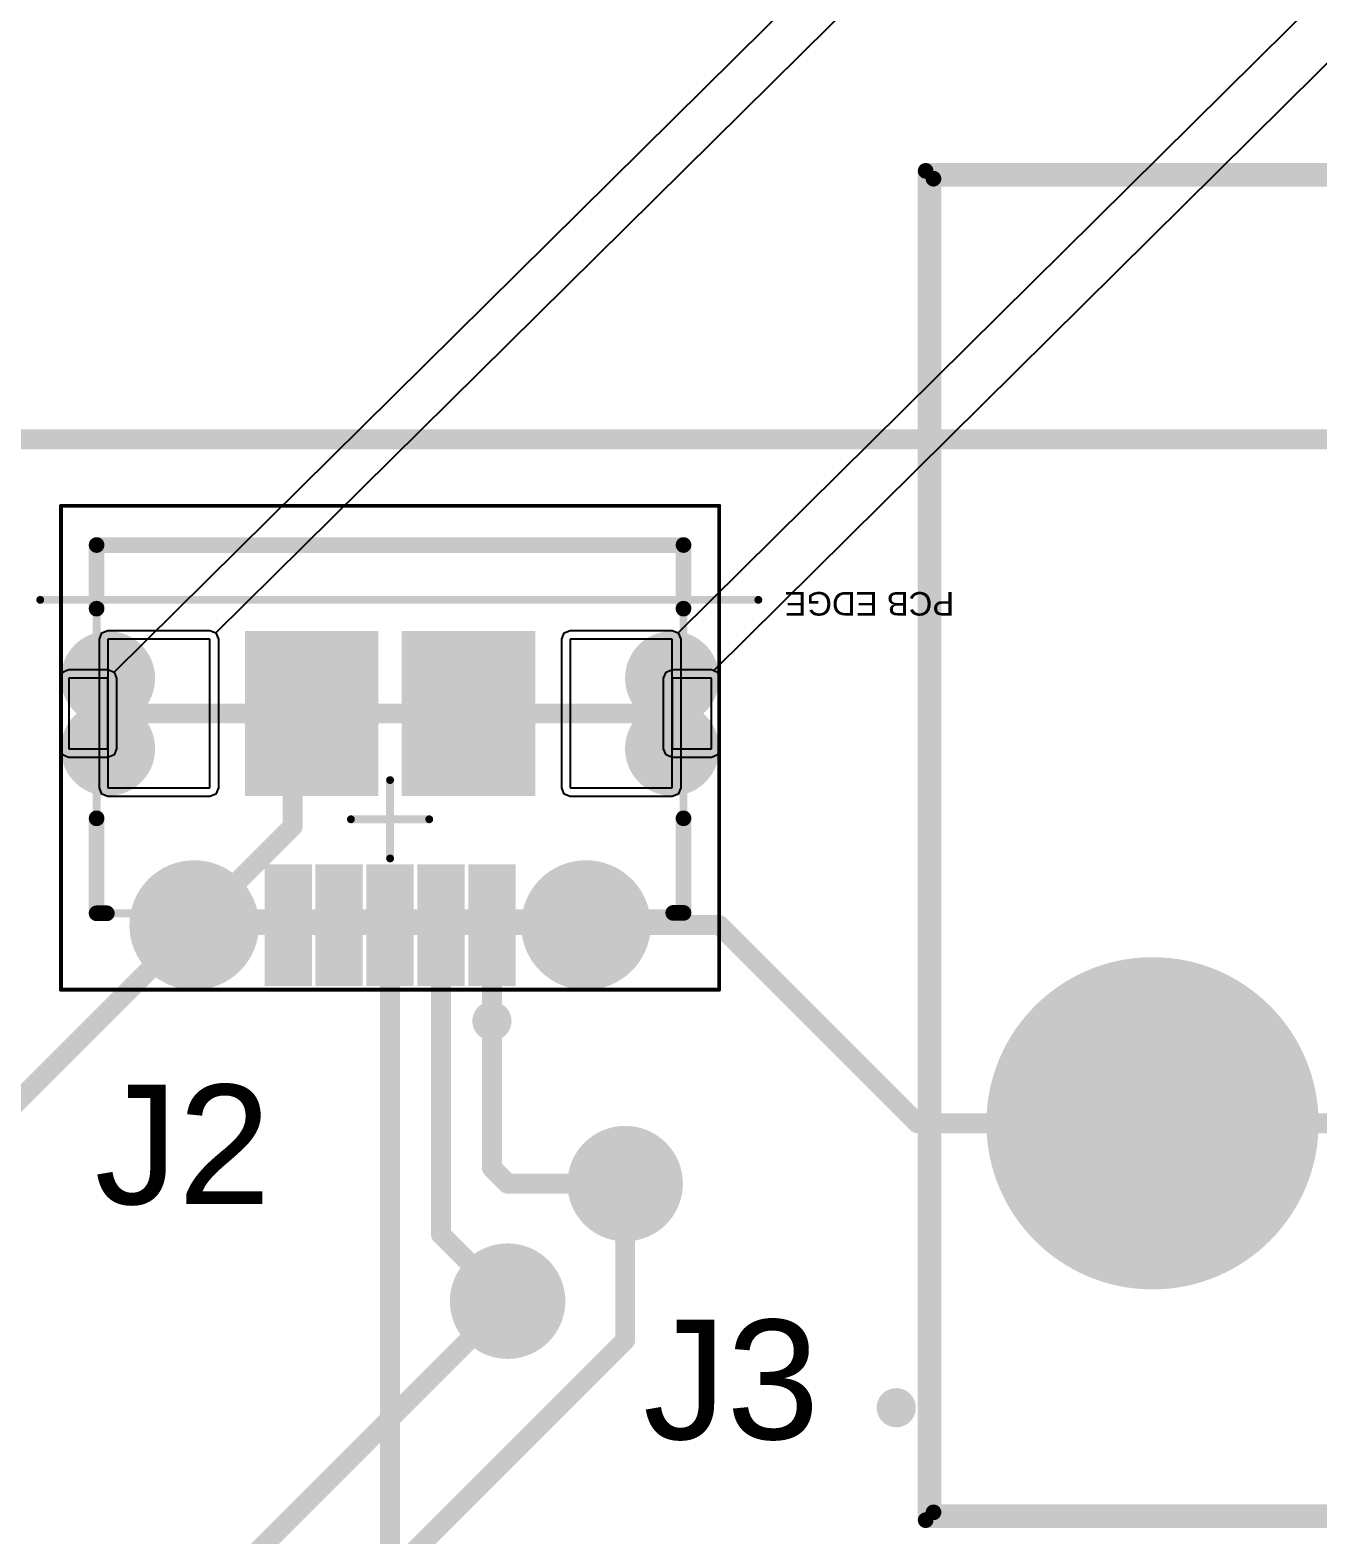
# Model space of a CAD drawing. Header units: inches. Extents: x 0 to 5429, y 0 to 5429.
# Drawn here: x 16.91 to 33.34, y 66.02 to 85.22 of the extents above; entities that cross this region are included whole.
import ezdxf

# ---------------------------------------------------------------- set-up
doc = ezdxf.new("R2010")
doc.units = ezdxf.units.IN
for name, color, linetype in [('Bottom Layer', 5, 'Continuous'), ('Bottom Solder', 6, 'Continuous'), ('GND', 16, 'Continuous'), ('Keep-Out Layer', 6, 'Continuous'), ('Mechanical 1', 6, 'Continuous'), ('Multi-Layer', 9, 'Continuous'), ('Pad Holes', 156, 'Continuous'), ('Top 3D Body', 56, 'Continuous'), ('Top Assembly', 56, 'Continuous'), ('Top Courtyard', 56, 'Continuous'), ('Top Layer', 1, 'Continuous'), ('Top Overlay', 2, 'Continuous'), ('Top Paste', 8, 'Continuous'), ('Top Solder', 216, 'Continuous'), ('VDD', 76, 'Continuous'), ('Via Holes', 16, 'Continuous')]:
    doc.layers.add(name, color=color, linetype=linetype)
doc.styles.add('Arial', font='', dxfattribs={"height": 0.2})
doc.styles.get('Arial').set_extended_font_data('Arial')

# ---------------------------------------------------------------- blocks, each defined once
blk = doc.blocks.new('USB_MICRO_B_V_3')
at = {"layer": 'Bottom Layer'}
h = blk.add_hatch(color=5, dxfattribs=at)
edge = h.paths.add_edge_path()
edge.add_arc((-2.5, 1.35), 0.725, 0, 360)
h = blk.add_hatch(color=5, dxfattribs=at)
edge = h.paths.add_edge_path()
edge.add_arc((2.5, 1.35), 0.725, 0, 360)
at = {"layer": 'Bottom Solder'}
h = blk.add_hatch(color=6, dxfattribs=at)
edge = h.paths.add_edge_path()
edge.add_arc((-2.5, 1.35), 0.827, 0, 360)
h = blk.add_hatch(color=6, dxfattribs=at)
edge = h.paths.add_edge_path()
edge.add_arc((2.5, 1.35), 0.827, 0, 360)
at = {"layer": 'GND'}
h = blk.add_hatch(color=16, dxfattribs=at)
edge = h.paths.add_edge_path()
edge.add_arc((-2.5, 1.35), 0.725, 0, 360)
h = blk.add_hatch(color=16, dxfattribs=at)
edge = h.paths.add_edge_path()
edge.add_arc((2.5, 1.35), 0.725, 0, 360)
at = {"layer": 'Multi-Layer'}
h = blk.add_hatch(color=9, dxfattribs=at)
edge = h.paths.add_edge_path()
edge.add_arc((-2.5, 1.35), 0.725, 0, 360)
h = blk.add_hatch(color=9, dxfattribs=at)
edge = h.paths.add_edge_path()
edge.add_arc((2.5, 1.35), 0.725, 0, 360)
at = {"layer": 'Pad Holes'}
h = blk.add_hatch(color=7, dxfattribs=at)
edge = h.paths.add_edge_path()
edge.add_arc((-2.5, 1.35), 0.425, 0, 360)
h = blk.add_hatch(color=7, dxfattribs=at)
edge = h.paths.add_edge_path()
edge.add_arc((2.5, 1.35), 0.425, 0, 360)
h = blk.add_hatch(color=7, dxfattribs=at)
edge = h.paths.add_edge_path()
edge.add_arc((-3.5, -1.7), 0.3, 180, 360)
edge.add_line((-3.2, -1.7), (-3.2, -1))
edge.add_arc((-3.5, -1), 0.3, 0, 180)
edge.add_line((-3.8, -1), (-3.8, -1.7))
h = blk.add_hatch(color=7, dxfattribs=at)
edge = h.paths.add_edge_path()
edge.add_arc((3.5, -1.7), 0.3, 180, 360)
edge.add_line((3.8, -1.7), (3.8, -1))
edge.add_arc((3.5, -1), 0.3, 0, 180)
edge.add_line((3.2, -1), (3.2, -1.7))
at = {"layer": 'Top Layer'}
h = blk.add_hatch(color=1, dxfattribs=at)
edge = h.paths.add_edge_path()
edge.add_arc((-2.5, 1.35), 0.725, 0, 360)
for points in [[(-1.1, 0.675), (-1.5, 0.675), (-1.5, 2.025), (-1.1, 2.025)], [(-0.45, 0.675), (-0.85, 0.675), (-0.85, 2.025), (-0.45, 2.025)], [(0.2, 0.675), (-0.2, 0.675), (-0.2, 2.025), (0.2, 2.025)], [(0.85, 0.675), (0.45, 0.675), (0.45, 2.025), (0.85, 2.025)], [(1.5, 0.675), (1.1, 0.675), (1.1, 2.025), (1.5, 2.025)], [(-0.25, -2.3), (-1.75, -2.3), (-1.75, -0.4), (-0.25, -0.4)], [(1.75, -2.3), (0.25, -2.3), (0.25, -0.4), (1.75, -0.4)]]:
    blk.add_hatch(color=1, dxfattribs=at).paths.add_polyline_path(points)
h = blk.add_hatch(color=1, dxfattribs=at)
edge = h.paths.add_edge_path()
edge.add_arc((2.5, 1.35), 0.725, 0, 360)
at = {"layer": 'Top Paste'}
for points in [[(-1.1, 0.675), (-1.5, 0.675), (-1.5, 2.025), (-1.1, 2.025)], [(-0.45, 0.675), (-0.85, 0.675), (-0.85, 2.025), (-0.45, 2.025)], [(0.2, 0.675), (-0.2, 0.675), (-0.2, 2.025), (0.2, 2.025)], [(0.85, 0.675), (0.45, 0.675), (0.45, 2.025), (0.85, 2.025)], [(1.5, 0.675), (1.1, 0.675), (1.1, 2.025), (1.5, 2.025)], [(-0.25, -2.3), (-1.75, -2.3), (-1.75, -0.4), (-0.25, -0.4)], [(1.75, -2.3), (0.25, -2.3), (0.25, -0.4), (1.75, -0.4)]]:
    blk.add_hatch(color=8, dxfattribs=at).paths.add_polyline_path(points)
at = {"layer": 'Top Solder'}
h = blk.add_hatch(color=216, dxfattribs=at)
edge = h.paths.add_edge_path()
edge.add_arc((-2.5, 1.35), 0.827, 0, 360)
for points in [[(-0.998, 0.573), (-1.602, 0.573), (-1.602, 2.127), (-0.998, 2.127)], [(-0.348, 0.573), (-0.952, 0.573), (-0.952, 2.127), (-0.348, 2.127)], [(0.302, 0.573), (-0.302, 0.573), (-0.302, 2.127), (0.302, 2.127)], [(0.952, 0.573), (0.348, 0.573), (0.348, 2.127), (0.952, 2.127)], [(1.602, 0.573), (0.998, 0.573), (0.998, 2.127), (1.602, 2.127)], [(-0.148, -2.402), (-1.852, -2.402), (-1.852, -0.298), (-0.148, -0.298)], [(1.852, -2.402), (0.148, -2.402), (0.148, -0.298), (1.852, -0.298)]]:
    blk.add_hatch(color=216, dxfattribs=at).paths.add_polyline_path(points)
h = blk.add_hatch(color=216, dxfattribs=at)
edge = h.paths.add_edge_path()
edge.add_arc((2.5, 1.35), 0.827, 0, 360)
at = {"layer": 'VDD'}
h = blk.add_hatch(color=76, dxfattribs=at)
edge = h.paths.add_edge_path()
edge.add_arc((-2.5, 1.35), 0.725, 0, 360)
h = blk.add_hatch(color=76, dxfattribs=at)
edge = h.paths.add_edge_path()
edge.add_arc((2.5, 1.35), 0.725, 0, 360)
at = {"layer": 'Mechanical 1'}
blk.add_lwpolyline([(4.465, -2.8, 0.1, 0.1, 0), (-4.7, -2.8, 0.1, 0.1, 0)], format="xyseb", dxfattribs=at)
for points in [[(-4.725, -2.8, 0.05, 0.05, 1), (-4.675, -2.8, 0.05, 0.05, 1)], [(4.44, -2.8, 0.05, 0.05, 1), (4.49, -2.8, 0.05, 0.05, 1)]]:
    blk.add_lwpolyline(points, format="xyseb", close=True, dxfattribs=at)
at = {"layer": 'Top 3D Body'}
for points in [[(3.745, 1.2, 0.1, 0.1, 0), (-3.75, 1.2, 0.1, 0.1, 0)], [(-3.745, 1.195, 0.1, 0.1, 0), (-3.745, -3.5, 0.1, 0.1, 0)], [(3.745, 1.2, 0.1, 0.1, 0), (3.745, -3.5, 0.1, 0.1, 0)], [(3.745, -3.5, 0.1, 0.1, 0), (-3.745, -3.5, 0.1, 0.1, 0)]]:
    blk.add_lwpolyline(points, format="xyseb", dxfattribs=at)
for points in [[(-3.775, 1.2, 0.05, 0.05, 1), (-3.725, 1.2, 0.05, 0.05, 1)], [(-3.77, 1.195, 0.05, 0.05, 1), (-3.72, 1.195, 0.05, 0.05, 1)], [(3.72, 1.2, 0.05, 0.05, 1), (3.77, 1.2, 0.05, 0.05, 1)], [(3.72, 1.2, 0.05, 0.05, 1), (3.77, 1.2, 0.05, 0.05, 1)], [(-3.77, -3.5, 0.05, 0.05, 1), (-3.72, -3.5, 0.05, 0.05, 1)], [(-3.77, -3.5, 0.05, 0.05, 1), (-3.72, -3.5, 0.05, 0.05, 1)], [(3.72, -3.5, 0.05, 0.05, 1), (3.77, -3.5, 0.05, 0.05, 1)], [(3.72, -3.5, 0.05, 0.05, 1), (3.77, -3.5, 0.05, 0.05, 1)]]:
    blk.add_lwpolyline(points, format="xyseb", close=True, dxfattribs=at)
at = {"layer": 'Top Courtyard'}
for points in [[(-4.2, 2.175, 0.05, 0.05, 0), (-4.2, -4, 0.05, 0.05, 0)], [(4.2, 2.175, 0.05, 0.05, 0), (-4.2, 2.175, 0.05, 0.05, 0)], [(4.2, 2.175, 0.05, 0.05, 0), (4.2, -4, 0.05, 0.05, 0)], [(0, 0.5, 0.1, 0.1, 0), (0, -0.5, 0.1, 0.1, 0)], [(0.5, 0, 0.1, 0.1, 0), (-0.5, 0, 0.1, 0.1, 0)], [(4.2, -4, 0.05, 0.05, 0), (-4.2, -4, 0.05, 0.05, 0)]]:
    blk.add_lwpolyline(points, format="xyseb", dxfattribs=at)
for points in [[(-4.213, 2.175, 0.025, 0.025, 1), (-4.188, 2.175, 0.025, 0.025, 1)], [(-4.213, 2.175, 0.025, 0.025, 1), (-4.188, 2.175, 0.025, 0.025, 1)], [(4.188, 2.175, 0.025, 0.025, 1), (4.213, 2.175, 0.025, 0.025, 1)], [(4.188, 2.175, 0.025, 0.025, 1), (4.213, 2.175, 0.025, 0.025, 1)], [(-0.025, 0.5, 0.05, 0.05, 1), (0.025, 0.5, 0.05, 0.05, 1)], [(-0.525, 0, 0.05, 0.05, 1), (-0.475, 0, 0.05, 0.05, 1)], [(0.475, 0, 0.05, 0.05, 1), (0.525, 0, 0.05, 0.05, 1)], [(-0.025, -0.5, 0.05, 0.05, 1), (0.025, -0.5, 0.05, 0.05, 1)], [(-4.213, -4, 0.025, 0.025, 1), (-4.188, -4, 0.025, 0.025, 1)], [(-4.213, -4, 0.025, 0.025, 1), (-4.188, -4, 0.025, 0.025, 1)], [(4.188, -4, 0.025, 0.025, 1), (4.213, -4, 0.025, 0.025, 1)], [(4.188, -4, 0.025, 0.025, 1), (4.213, -4, 0.025, 0.025, 1)]]:
    blk.add_lwpolyline(points, format="xyseb", close=True, dxfattribs=at)
at = {"layer": 'Top Layer'}
for p, q in [((-2.3, -0.4), (-3.6, -0.4)), ((-3.6, -0.4), (-3.6, -2.3)), ((-2.3, -2.3), (-2.3, -0.4)), ((3.6, -0.4), (2.3, -0.4)), ((2.3, -0.4), (2.3, -2.3)), ((3.6, -2.3), (3.6, -0.4)), ((-3.6, -0.9), (-4.1, -0.9)), ((-4.1, -0.9), (-4.1, -1.8)), ((-3.6, -1.8), (-3.6, -0.9)), ((4.1, -0.9), (3.6, -0.9)), ((3.6, -0.9), (3.6, -1.8)), ((4.1, -1.8), (4.1, -0.9)), ((-4.1, -1.8), (-3.6, -1.8)), ((3.6, -1.8), (4.1, -1.8)), ((-3.6, -2.3), (-2.3, -2.3)), ((2.3, -2.3), (3.6, -2.3))]:
    blk.add_line(p, q, dxfattribs=at)
for points in [[(-3.85, -0.9, 0.5, 0.5, -0.540575), (-3.5, -0.671, 0.5, 0.5, 0)], [(-3.5, -0.671, 0.5, 0.5, -0.654654), (-3.5, -1.129, 0.5, 0.5, 0)], [(-3.5, -0.671, 0.5, 0.5, -0.654654), (-3.5, -1.129, 0.5, 0.5, 0)], [(3.35, -0.9, 0.5, 0.5, -0.085471), (3.364, -0.816, 0.5, 0.5, 0)], [(3.35, -0.9, 0.5, 0.5, -0.08546), (3.364, -0.816, 0.5, 0.5, 0)], [(3.364, -0.816, 0.5, 0.5, -0.050789), (3.386, -0.771, 0.5, 0.5, 0)], [(3.364, -0.816, 0.5, 0.5, -0.050789), (3.386, -0.771, 0.5, 0.5, 0)], [(3.386, -0.771, 0.5, 0.5, -0.007), (3.39, -0.765, 0.5, 0.5, 0)], [(3.386, -0.771, 0.5, 0.5, -0.007), (3.39, -0.765, 0.5, 0.5, 0)], [(3.39, -0.765, 0.5, 0.5, -0.147859), (3.5, -0.671, 0.5, 0.5, 0)], [(3.39, -0.765, 0.5, 0.5, -0.147859), (3.5, -0.671, 0.5, 0.5, 0)], [(3.5, -0.671, 0.5, 0.5, -1.527532), (3.5, -1.129, 0.5, 0.5, 0)], [(3.5, -0.671, 0.5, 0.5, -1.527532), (3.5, -1.129, 0.5, 0.5, 0)], [(-3.5, -1.129, 0.5, 0.5, -0.54054), (-3.85, -0.9, 0.5, 0.5, 0)], [(-3.5, -1.129, 0.5, 0.5, -0.54054), (-3.85, -0.9, 0.5, 0.5, 0)], [(3.364, -0.984, 0.5, 0.5, -0.085471), (3.35, -0.9, 0.5, 0.5, 0)], [(3.364, -0.984, 0.5, 0.5, -0.085471), (3.35, -0.9, 0.5, 0.5, 0)], [(3.5, -1.129, 0.5, 0.5, -0.20744), (3.364, -0.984, 0.5, 0.5, 0)], [(3.5, -1.129, 0.5, 0.5, -0.20744), (3.364, -0.984, 0.5, 0.5, 0)]]:
    blk.add_lwpolyline(points, format="xyseb", dxfattribs=at)
for points in [[(-3.625, -0.671, 0.25, 0.25, 1), (-3.375, -0.671, 0.25, 0.25, 1)], [(-3.625, -0.671, 0.25, 0.25, 1), (-3.375, -0.671, 0.25, 0.25, 1)], [(-3.625, -0.671, 0.25, 0.25, 1), (-3.375, -0.671, 0.25, 0.25, 1)], [(3.239, -0.816, 0.25, 0.25, 1), (3.489, -0.816, 0.25, 0.25, 1)], [(3.239, -0.816, 0.25, 0.25, 1), (3.489, -0.816, 0.25, 0.25, 1)], [(3.239, -0.816, 0.25, 0.25, 1), (3.489, -0.816, 0.25, 0.25, 1)], [(3.239, -0.816, 0.25, 0.25, 1), (3.489, -0.816, 0.25, 0.25, 1)], [(3.261, -0.771, 0.25, 0.25, 1), (3.511, -0.771, 0.25, 0.25, 1)], [(3.261, -0.771, 0.25, 0.25, 1), (3.511, -0.771, 0.25, 0.25, 1)], [(3.261, -0.771, 0.25, 0.25, 1), (3.511, -0.771, 0.25, 0.25, 1)], [(3.261, -0.771, 0.25, 0.25, 1), (3.511, -0.771, 0.25, 0.25, 1)], [(3.265, -0.765, 0.25, 0.25, 1), (3.515, -0.765, 0.25, 0.25, 1)], [(3.265, -0.765, 0.25, 0.25, 1), (3.515, -0.765, 0.25, 0.25, 1)], [(3.265, -0.765, 0.25, 0.25, 1), (3.515, -0.765, 0.25, 0.25, 1)], [(3.265, -0.765, 0.25, 0.25, 1), (3.515, -0.765, 0.25, 0.25, 1)], [(3.375, -0.671, 0.25, 0.25, 1), (3.625, -0.671, 0.25, 0.25, 1)], [(3.375, -0.671, 0.25, 0.25, 1), (3.625, -0.671, 0.25, 0.25, 1)], [(3.375, -0.671, 0.25, 0.25, 1), (3.625, -0.671, 0.25, 0.25, 1)], [(3.375, -0.671, 0.25, 0.25, 1), (3.625, -0.671, 0.25, 0.25, 1)], [(-3.975, -0.9, 0.25, 0.25, 1), (-3.725, -0.9, 0.25, 0.25, 1)], [(-3.975, -0.9, 0.25, 0.25, 1), (-3.725, -0.9, 0.25, 0.25, 1)], [(-3.975, -0.9, 0.25, 0.25, 1), (-3.725, -0.9, 0.25, 0.25, 1)], [(3.225, -0.9, 0.25, 0.25, 1), (3.475, -0.9, 0.25, 0.25, 1)], [(3.225, -0.9, 0.25, 0.25, 1), (3.475, -0.9, 0.25, 0.25, 1)], [(3.225, -0.9, 0.25, 0.25, 1), (3.475, -0.9, 0.25, 0.25, 1)], [(3.225, -0.9, 0.25, 0.25, 1), (3.475, -0.9, 0.25, 0.25, 1)], [(3.239, -0.984, 0.25, 0.25, 1), (3.489, -0.984, 0.25, 0.25, 1)], [(3.239, -0.984, 0.25, 0.25, 1), (3.489, -0.984, 0.25, 0.25, 1)], [(3.239, -0.984, 0.25, 0.25, 1), (3.489, -0.984, 0.25, 0.25, 1)], [(3.239, -0.984, 0.25, 0.25, 1), (3.489, -0.984, 0.25, 0.25, 1)], [(-3.625, -1.129, 0.25, 0.25, 1), (-3.375, -1.129, 0.25, 0.25, 1)], [(-3.625, -1.129, 0.25, 0.25, 1), (-3.375, -1.129, 0.25, 0.25, 1)], [(-3.625, -1.129, 0.25, 0.25, 1), (-3.375, -1.129, 0.25, 0.25, 1)], [(-3.625, -1.129, 0.25, 0.25, 1), (-3.375, -1.129, 0.25, 0.25, 1)], [(3.375, -1.129, 0.25, 0.25, 1), (3.625, -1.129, 0.25, 0.25, 1)], [(3.375, -1.129, 0.25, 0.25, 1), (3.625, -1.129, 0.25, 0.25, 1)], [(3.375, -1.129, 0.25, 0.25, 1), (3.625, -1.129, 0.25, 0.25, 1)], [(3.375, -1.129, 0.25, 0.25, 1), (3.625, -1.129, 0.25, 0.25, 1)], [(-3.35, -1.8, 0.5, 0.5, 1), (-3.85, -1.8, 0.5, 0.5, 1)], [(3.85, -1.8, 0.5, 0.5, 1), (3.35, -1.8, 0.5, 0.5, 1)], [(-3.975, -1.8, 0.25, 0.25, 1), (-3.725, -1.8, 0.25, 0.25, 1)], [(-3.475, -1.8, 0.25, 0.25, 1), (-3.225, -1.8, 0.25, 0.25, 1)], [(3.225, -1.8, 0.25, 0.25, 1), (3.475, -1.8, 0.25, 0.25, 1)], [(3.725, -1.8, 0.25, 0.25, 1), (3.975, -1.8, 0.25, 0.25, 1)]]:
    blk.add_lwpolyline(points, format="xyseb", close=True, dxfattribs=at)
at = {"layer": 'Top Overlay'}
for points in [[(-1.175, 2.575, 0.25, 0.25, 1), (-1.425, 2.575, 0.25, 0.25, 1)], [(-1.487, 2.575, 0.125, 0.125, 1), (-1.362, 2.575, 0.125, 0.125, 1)], [(-1.237, 2.575, 0.125, 0.125, 1), (-1.112, 2.575, 0.125, 0.125, 1)], [(-3.795, 1.195, 0.1, 0.1, 1), (-3.695, 1.195, 0.1, 0.1, 1)], [(-3.795, 1.195, 0.1, 0.1, 1), (-3.695, 1.195, 0.1, 0.1, 1)], [(-3.664, 1.195, 0.1, 0.1, 1), (-3.564, 1.195, 0.1, 0.1, 1)], [(3.565, 1.2, 0.1, 0.1, 1), (3.665, 1.2, 0.1, 0.1, 1)], [(3.695, 1.2, 0.1, 0.1, 1), (3.795, 1.2, 0.1, 0.1, 1)], [(3.695, 1.2, 0.1, 0.1, 1), (3.795, 1.2, 0.1, 0.1, 1)], [(-3.795, -0.012, 0.1, 0.1, 1), (-3.695, -0.012, 0.1, 0.1, 1)], [(3.695, -0.012, 0.1, 0.1, 1), (3.795, -0.012, 0.1, 0.1, 1)], [(-3.795, -2.688, 0.1, 0.1, 1), (-3.695, -2.688, 0.1, 0.1, 1)], [(3.695, -2.688, 0.1, 0.1, 1), (3.795, -2.688, 0.1, 0.1, 1)], [(-3.795, -3.5, 0.1, 0.1, 1), (-3.695, -3.5, 0.1, 0.1, 1)], [(-3.795, -3.5, 0.1, 0.1, 1), (-3.695, -3.5, 0.1, 0.1, 1)], [(3.695, -3.5, 0.1, 0.1, 1), (3.795, -3.5, 0.1, 0.1, 1)], [(3.695, -3.5, 0.1, 0.1, 1), (3.795, -3.5, 0.1, 0.1, 1)]]:
    blk.add_lwpolyline(points, format="xyseb", close=True, dxfattribs=at)
for points in [[(-3.614, 1.195, 0.2, 0.2, 0), (-3.745, 1.195, 0.2, 0.2, 0)], [(-3.745, 1.195, 0.2, 0.2, 0), (-3.745, -0.012, 0.2, 0.2, 0)], [(3.745, 1.2, 0.2, 0.2, 0), (3.615, 1.2, 0.2, 0.2, 0)], [(3.745, 1.2, 0.2, 0.2, 0), (3.745, -0.012, 0.2, 0.2, 0)], [(-3.745, -2.688, 0.2, 0.2, 0), (-3.745, -3.5, 0.2, 0.2, 0)], [(3.745, -2.688, 0.2, 0.2, 0), (3.745, -3.5, 0.2, 0.2, 0)], [(3.745, -3.5, 0.2, 0.2, 0), (-3.745, -3.5, 0.2, 0.2, 0)]]:
    blk.add_lwpolyline(points, format="xyseb", dxfattribs=at)
at = {"layer": 'Top Solder'}
for p, q in [((-3.71, -0.4), (-3.678, -0.322)), ((-3.678, -0.322), (-3.6, -0.29)), ((-3.6, -0.29), (-2.3, -0.29)), ((-2.3, -0.29), (-2.222, -0.322)), ((-2.222, -0.322), (-2.19, -0.4)), ((2.19, -0.4), (2.222, -0.322)), ((2.222, -0.322), (2.3, -0.29)), ((2.3, -0.29), (3.6, -0.29)), ((3.6, -0.29), (3.678, -0.322)), ((3.678, -0.322), (3.71, -0.4)), ((-3.71, -2.3), (-3.71, -0.4)), ((-2.19, -0.4), (-2.19, -2.3)), ((2.19, -2.3), (2.19, -0.4)), ((3.71, -0.4), (3.71, -2.3)), ((-4.21, -0.9), (-4.197, -0.868)), ((-4.21, -1.8), (-4.21, -0.9)), ((-4.21, -0.9), (-4.21, -0.9)), ((-4.21, -0.9), (-4.21, -0.9)), ((-4.197, -0.868), (-4.178, -0.822)), ((-4.178, -0.822), (-4.132, -0.803)), ((-4.178, -0.822), (-4.178, -0.822)), ((-4.178, -0.822), (-4.178, -0.822)), ((-4.132, -0.803), (-4.1, -0.79)), ((-4.1, -0.79), (-4.1, -0.79)), ((-4.1, -0.79), (-4.1, -0.79)), ((-4.1, -0.79), (-3.6, -0.79)), ((-3.6, -0.79), (-3.522, -0.822)), ((-3.522, -0.822), (-3.49, -0.9)), ((-3.49, -0.9), (-3.49, -1.8)), ((3.49, -0.9), (3.522, -0.822)), ((3.49, -1.8), (3.49, -0.9)), ((3.522, -0.822), (3.6, -0.79)), ((3.6, -0.79), (4.1, -0.79)), ((4.1, -0.79), (4.132, -0.803)), ((4.132, -0.803), (4.178, -0.822)), ((4.178, -0.822), (4.178, -0.822)), ((4.178, -0.822), (4.178, -0.822)), ((4.178, -0.822), (4.197, -0.868)), ((4.197, -0.868), (4.21, -0.9)), ((4.21, -0.9), (4.21, -1.8)), ((3.522, -1.878), (-5407.581, -5354.312)), ((-4.132, -1.897), (-5407.581, -5354.312)), ((-4.197, -1.832), (-4.21, -1.8)), ((-4.178, -1.878), (-4.197, -1.832)), ((-4.132, -1.897), (-4.178, -1.878)), ((-4.178, -1.878), (-4.178, -1.878)), ((-4.178, -1.878), (-4.178, -1.878)), ((-4.1, -1.91), (-4.132, -1.897)), ((-3.6, -1.91), (-4.1, -1.91)), ((-3.522, -1.878), (-3.6, -1.91)), ((-3.49, -1.8), (-3.522, -1.878)), ((3.522, -1.878), (3.49, -1.8)), ((3.6, -1.91), (3.522, -1.878)), ((4.1, -1.91), (3.6, -1.91)), ((4.132, -1.897), (4.1, -1.91)), ((4.1, -1.91), (4.1, -1.91)), ((4.1, -1.91), (4.1, -1.91)), ((4.178, -1.878), (4.132, -1.897)), ((4.197, -1.832), (4.178, -1.878)), ((4.178, -1.878), (4.178, -1.878)), ((4.178, -1.878), (4.178, -1.878)), ((4.21, -1.8), (4.197, -1.832)), ((4.21, -1.8), (4.21, -1.8)), ((4.21, -1.8), (4.21, -1.8)), ((-3.678, -2.378), (-3.71, -2.3)), ((-2.19, -2.3), (-2.222, -2.378)), ((2.222, -2.378), (2.19, -2.3)), ((3.71, -2.3), (3.678, -2.378)), ((-3.678, -2.378), (-5407.581, -5354.312)), ((2.222, -2.378), (-5407.581, -5354.312)), ((-3.6, -2.41), (-3.678, -2.378)), ((-2.3, -2.41), (-3.6, -2.41)), ((-2.222, -2.378), (-2.3, -2.41)), ((2.3, -2.41), (2.222, -2.378)), ((3.6, -2.41), (2.3, -2.41)), ((3.678, -2.378), (3.6, -2.41))]:
    blk.add_line(p, q, dxfattribs=at)
for points in [[(-3.85, -0.9, 0.703, 0.703, -0.540575), (-3.5, -0.671, 0.703, 0.703, 0)], [(-3.5, -0.671, 0.703, 0.703, -0.654654), (-3.5, -1.129, 0.703, 0.703, 0)], [(-3.5, -0.671, 0.703, 0.703, -0.654654), (-3.5, -1.129, 0.703, 0.703, 0)], [(3.39, -0.765, 0.703, 0.703, -0.147859), (3.5, -0.671, 0.703, 0.703, 0)], [(3.39, -0.765, 0.703, 0.703, -0.147859), (3.5, -0.671, 0.703, 0.703, 0)], [(3.5, -0.671, 0.703, 0.703, -1.527532), (3.5, -1.129, 0.703, 0.703, 0)], [(3.5, -0.671, 0.703, 0.703, -1.527532), (3.5, -1.129, 0.703, 0.703, 0)], [(-3.5, -1.129, 0.703, 0.703, -0.54054), (-3.85, -0.9, 0.703, 0.703, 0)], [(-3.5, -1.129, 0.703, 0.703, -0.54054), (-3.85, -0.9, 0.703, 0.703, 0)], [(3.35, -0.9, 0.703, 0.703, -0.085471), (3.364, -0.816, 0.703, 0.703, 0)], [(3.35, -0.9, 0.703, 0.703, -0.08546), (3.364, -0.816, 0.703, 0.703, 0)], [(3.364, -0.984, 0.703, 0.703, -0.085471), (3.35, -0.9, 0.703, 0.703, 0)], [(3.364, -0.984, 0.703, 0.703, -0.085471), (3.35, -0.9, 0.703, 0.703, 0)], [(3.364, -0.816, 0.703, 0.703, -0.050789), (3.386, -0.771, 0.703, 0.703, 0)], [(3.364, -0.816, 0.703, 0.703, -0.050789), (3.386, -0.771, 0.703, 0.703, 0)], [(3.386, -0.771, 0.703, 0.703, -0.007), (3.39, -0.765, 0.703, 0.703, 0)], [(3.386, -0.771, 0.703, 0.703, -0.007), (3.39, -0.765, 0.703, 0.703, 0)], [(3.5, -1.129, 0.703, 0.703, -0.20744), (3.364, -0.984, 0.703, 0.703, 0)], [(3.5, -1.129, 0.703, 0.703, -0.20744), (3.364, -0.984, 0.703, 0.703, 0)]]:
    blk.add_lwpolyline(points, format="xyseb", dxfattribs=at)
for points in [[(-3.676, -0.671, 0.352, 0.352, 1), (-3.324, -0.671, 0.352, 0.352, 1)], [(-3.676, -0.671, 0.352, 0.352, 1), (-3.324, -0.671, 0.352, 0.352, 1)], [(-3.676, -0.671, 0.352, 0.352, 1), (-3.324, -0.671, 0.352, 0.352, 1)], [(3.324, -0.671, 0.352, 0.352, 1), (3.676, -0.671, 0.352, 0.352, 1)], [(3.324, -0.671, 0.352, 0.352, 1), (3.676, -0.671, 0.352, 0.352, 1)], [(3.324, -0.671, 0.352, 0.352, 1), (3.676, -0.671, 0.352, 0.352, 1)], [(3.324, -0.671, 0.352, 0.352, 1), (3.676, -0.671, 0.352, 0.352, 1)], [(-4.026, -0.9, 0.352, 0.352, 1), (-3.674, -0.9, 0.352, 0.352, 1)], [(-4.026, -0.9, 0.352, 0.352, 1), (-3.674, -0.9, 0.352, 0.352, 1)], [(-4.026, -0.9, 0.352, 0.352, 1), (-3.674, -0.9, 0.352, 0.352, 1)], [(3.174, -0.9, 0.352, 0.352, 1), (3.526, -0.9, 0.352, 0.352, 1)], [(3.174, -0.9, 0.352, 0.352, 1), (3.526, -0.9, 0.352, 0.352, 1)], [(3.174, -0.9, 0.352, 0.352, 1), (3.526, -0.9, 0.352, 0.352, 1)], [(3.174, -0.9, 0.352, 0.352, 1), (3.526, -0.9, 0.352, 0.352, 1)], [(3.189, -0.816, 0.352, 0.352, 1), (3.54, -0.816, 0.352, 0.352, 1)], [(3.189, -0.816, 0.352, 0.352, 1), (3.54, -0.816, 0.352, 0.352, 1)], [(3.189, -0.816, 0.352, 0.352, 1), (3.54, -0.816, 0.352, 0.352, 1)], [(3.189, -0.816, 0.352, 0.352, 1), (3.54, -0.816, 0.352, 0.352, 1)], [(3.21, -0.771, 0.352, 0.352, 1), (3.562, -0.771, 0.352, 0.352, 1)], [(3.21, -0.771, 0.352, 0.352, 1), (3.562, -0.771, 0.352, 0.352, 1)], [(3.21, -0.771, 0.352, 0.352, 1), (3.562, -0.771, 0.352, 0.352, 1)], [(3.21, -0.771, 0.352, 0.352, 1), (3.562, -0.771, 0.352, 0.352, 1)], [(3.214, -0.765, 0.352, 0.352, 1), (3.566, -0.765, 0.352, 0.352, 1)], [(3.214, -0.765, 0.352, 0.352, 1), (3.566, -0.765, 0.352, 0.352, 1)], [(3.214, -0.765, 0.352, 0.352, 1), (3.566, -0.765, 0.352, 0.352, 1)], [(3.214, -0.765, 0.352, 0.352, 1), (3.566, -0.765, 0.352, 0.352, 1)], [(3.189, -0.984, 0.352, 0.352, 1), (3.54, -0.984, 0.352, 0.352, 1)], [(3.189, -0.984, 0.352, 0.352, 1), (3.54, -0.984, 0.352, 0.352, 1)], [(3.189, -0.984, 0.352, 0.352, 1), (3.54, -0.984, 0.352, 0.352, 1)], [(3.189, -0.984, 0.352, 0.352, 1), (3.54, -0.984, 0.352, 0.352, 1)], [(-3.676, -1.129, 0.352, 0.352, 1), (-3.324, -1.129, 0.352, 0.352, 1)], [(-3.676, -1.129, 0.352, 0.352, 1), (-3.324, -1.129, 0.352, 0.352, 1)], [(-3.676, -1.129, 0.352, 0.352, 1), (-3.324, -1.129, 0.352, 0.352, 1)], [(-3.676, -1.129, 0.352, 0.352, 1), (-3.324, -1.129, 0.352, 0.352, 1)], [(3.324, -1.129, 0.352, 0.352, 1), (3.676, -1.129, 0.352, 0.352, 1)], [(3.324, -1.129, 0.352, 0.352, 1), (3.676, -1.129, 0.352, 0.352, 1)], [(3.324, -1.129, 0.352, 0.352, 1), (3.676, -1.129, 0.352, 0.352, 1)], [(3.324, -1.129, 0.352, 0.352, 1), (3.676, -1.129, 0.352, 0.352, 1)], [(-3.35, -1.8, 0.703, 0.703, 1), (-3.85, -1.8, 0.703, 0.703, 1)], [(3.85, -1.8, 0.703, 0.703, 1), (3.35, -1.8, 0.703, 0.703, 1)], [(-4.026, -1.8, 0.352, 0.352, 1), (-3.674, -1.8, 0.352, 0.352, 1)], [(-3.526, -1.8, 0.352, 0.352, 1), (-3.174, -1.8, 0.352, 0.352, 1)], [(3.174, -1.8, 0.352, 0.352, 1), (3.526, -1.8, 0.352, 0.352, 1)], [(3.674, -1.8, 0.352, 0.352, 1), (4.026, -1.8, 0.352, 0.352, 1)]]:
    blk.add_lwpolyline(points, format="xyseb", close=True, dxfattribs=at)
at = {"layer": 'Mechanical 1', "style": 'Arial'}
blk.add_text('PCB EDGE', height=0.3, dxfattribs=at).set_placement((-7.2, -2.9))
blk = doc.blocks.new('FP_83611_9006_MFG_31')
at = {"layer": 'Bottom Layer'}
h = blk.add_hatch(color=5, dxfattribs=at)
edge = h.paths.add_edge_path()
edge.add_arc((-7.175, -3.545), 2.12, 0, 360)
at = {"layer": 'Bottom Solder'}
h = blk.add_hatch(color=6, dxfattribs=at)
edge = h.paths.add_edge_path()
edge.add_arc((-7.175, -3.545), 2.12, 0, 360)
at = {"layer": 'GND'}
h = blk.add_hatch(color=16, dxfattribs=at)
edge = h.paths.add_edge_path()
edge.add_arc((-7.175, -3.545), 2.12, 0, 360)
at = {"layer": 'Multi-Layer'}
h = blk.add_hatch(color=9, dxfattribs=at)
edge = h.paths.add_edge_path()
edge.add_arc((-7.175, -3.545), 2.12, 0, 360)
at = {"layer": 'Pad Holes'}
h = blk.add_hatch(color=7, dxfattribs=at)
edge = h.paths.add_edge_path()
edge.add_arc((-7.175, -3.545), 1.395, 0, 360)
at = {"layer": 'Top Layer'}
h = blk.add_hatch(color=1, dxfattribs=at)
edge = h.paths.add_edge_path()
edge.add_arc((-7.175, -3.545), 2.12, 0, 360)
at = {"layer": 'Top Solder'}
h = blk.add_hatch(color=216, dxfattribs=at)
edge = h.paths.add_edge_path()
edge.add_arc((-7.175, -3.545), 2.12, 0, 360)
at = {"layer": 'VDD'}
h = blk.add_hatch(color=76, dxfattribs=at)
edge = h.paths.add_edge_path()
edge.add_arc((-7.175, -3.545), 2.12, 0, 360)
at = {"layer": 'Top 3D Body'}
for points in [[(-9.97, -8.51, 0.2, 0.2, 0), (-9.97, 8.51, 0.2, 0.2, 0)], [(-9.97, 8.51, 0.2, 0.2, 0), (9.97, 8.51, 0.2, 0.2, 0)], [(-9.97, -8.51, 0.2, 0.2, 0), (9.97, -8.51, 0.2, 0.2, 0)]]:
    blk.add_lwpolyline(points, format="xyseb", dxfattribs=at)
for points in [[(-10.02, 8.51, 0.1, 0.1, 1), (-9.92, 8.51, 0.1, 0.1, 1)], [(-10.02, 8.51, 0.1, 0.1, 1), (-9.92, 8.51, 0.1, 0.1, 1)], [(-10.02, -8.51, 0.1, 0.1, 1), (-9.92, -8.51, 0.1, 0.1, 1)], [(-10.02, -8.51, 0.1, 0.1, 1), (-9.92, -8.51, 0.1, 0.1, 1)]]:
    blk.add_lwpolyline(points, format="xyseb", close=True, dxfattribs=at)
at = {"layer": 'Top Assembly'}
for points in [[(-10.07, -8.61, 0.2, 0.2, 0), (-10.07, 8.61, 0.2, 0.2, 0)], [(-10.07, 8.61, 0.2, 0.2, 0), (10.07, 8.61, 0.2, 0.2, 0)], [(-10.07, -8.61, 0.2, 0.2, 0), (10.07, -8.61, 0.2, 0.2, 0)]]:
    blk.add_lwpolyline(points, format="xyseb", dxfattribs=at)
for points in [[(-10.12, 8.61, 0.1, 0.1, 1), (-10.02, 8.61, 0.1, 0.1, 1)], [(-10.12, 8.61, 0.1, 0.1, 1), (-10.02, 8.61, 0.1, 0.1, 1)], [(-10.12, -8.61, 0.1, 0.1, 1), (-10.02, -8.61, 0.1, 0.1, 1)], [(-10.12, -8.61, 0.1, 0.1, 1), (-10.02, -8.61, 0.1, 0.1, 1)]]:
    blk.add_lwpolyline(points, format="xyseb", close=True, dxfattribs=at)
at = {"layer": 'Top Courtyard'}
for points in [[(-10.07, -8.61, 0.2, 0.2, 0), (-10.07, 8.61, 0.2, 0.2, 0)], [(-10.07, 8.61, 0.2, 0.2, 0), (10.07, 8.61, 0.2, 0.2, 0)], [(-10.07, -8.61, 0.2, 0.2, 0), (10.07, -8.61, 0.2, 0.2, 0)]]:
    blk.add_lwpolyline(points, format="xyseb", dxfattribs=at)
for points in [[(-10.12, 8.61, 0.1, 0.1, 1), (-10.02, 8.61, 0.1, 0.1, 1)], [(-10.12, 8.61, 0.1, 0.1, 1), (-10.02, 8.61, 0.1, 0.1, 1)], [(-10.12, -8.61, 0.1, 0.1, 1), (-10.02, -8.61, 0.1, 0.1, 1)], [(-10.12, -8.61, 0.1, 0.1, 1), (-10.02, -8.61, 0.1, 0.1, 1)]]:
    blk.add_lwpolyline(points, format="xyseb", close=True, dxfattribs=at)
at = {"layer": 'Top Overlay'}
for points in [[(-9.97, -8.51, 0.2, 0.2, 0), (-9.97, 8.51, 0.2, 0.2, 0)], [(-9.97, 8.51, 0.2, 0.2, 0), (9.97, 8.51, 0.2, 0.2, 0)], [(-9.97, -8.51, 0.2, 0.2, 0), (9.97, -8.51, 0.2, 0.2, 0)]]:
    blk.add_lwpolyline(points, format="xyseb", dxfattribs=at)
for points in [[(-10.02, 8.51, 0.1, 0.1, 1), (-9.92, 8.51, 0.1, 0.1, 1)], [(-10.02, 8.51, 0.1, 0.1, 1), (-9.92, 8.51, 0.1, 0.1, 1)], [(-10.32, -7.175, 0.25, 0.25, 1), (-10.57, -7.175, 0.25, 0.25, 1)], [(-10.633, -7.175, 0.125, 0.125, 1), (-10.508, -7.175, 0.125, 0.125, 1)], [(-10.382, -7.175, 0.125, 0.125, 1), (-10.258, -7.175, 0.125, 0.125, 1)], [(-10.02, -8.51, 0.1, 0.1, 1), (-9.92, -8.51, 0.1, 0.1, 1)], [(-10.02, -8.51, 0.1, 0.1, 1), (-9.92, -8.51, 0.1, 0.1, 1)]]:
    blk.add_lwpolyline(points, format="xyseb", close=True, dxfattribs=at)

msp = doc.modelspace()

# ---------------------------------------------------------------- hatches: boundary and pattern name
at = {"layer": 'Bottom Layer'}
h = msp.add_hatch(color=5, dxfattribs=at)
edge = h.paths.add_edge_path()
edge.add_arc((20.5, 76.5), 0.762, 0, 360)
h = msp.add_hatch(color=5, dxfattribs=at)
edge = h.paths.add_edge_path()
edge.add_arc((22.5, 76.5), 0.762, 0, 360)
h = msp.add_hatch(color=5, dxfattribs=at)
edge = h.paths.add_edge_path()
edge.add_arc((31.23, 71.27), 0.762, 0, 360)
h = msp.add_hatch(color=5, dxfattribs=at)
edge = h.paths.add_edge_path()
edge.add_arc((24.5, 70.5), 0.635, 0, 360)
h = msp.add_hatch(color=5, dxfattribs=at)
edge = h.paths.add_edge_path()
edge.add_arc((23, 69), 0.635, 0, 360)
at = {"layer": 'Bottom Solder'}
h = msp.add_hatch(color=6, dxfattribs=at)
edge = h.paths.add_edge_path()
edge.add_arc((20.5, 76.5), 0.864, 0, 360)
h = msp.add_hatch(color=6, dxfattribs=at)
edge = h.paths.add_edge_path()
edge.add_arc((22.5, 76.5), 0.864, 0, 360)
h = msp.add_hatch(color=6, dxfattribs=at)
edge = h.paths.add_edge_path()
edge.add_arc((31.23, 71.27), 0.864, 0, 360)
h = msp.add_hatch(color=6, dxfattribs=at)
edge = h.paths.add_edge_path()
edge.add_arc((24.5, 70.5), 0.737, 0, 360)
h = msp.add_hatch(color=6, dxfattribs=at)
edge = h.paths.add_edge_path()
edge.add_arc((23, 69), 0.737, 0, 360)
at = {"layer": 'GND'}
h = msp.add_hatch(color=16, dxfattribs=at)
edge = h.paths.add_edge_path()
edge.add_arc((20.5, 76.5), 0.762, 0, 360)
h = msp.add_hatch(color=16, dxfattribs=at)
edge = h.paths.add_edge_path()
edge.add_arc((22.5, 76.5), 0.762, 0, 360)
h = msp.add_hatch(color=16, dxfattribs=at)
edge = h.paths.add_edge_path()
edge.add_arc((31.23, 71.27), 0.762, 0, 360)
h = msp.add_hatch(color=16, dxfattribs=at)
edge = h.paths.add_edge_path()
edge.add_arc((24.5, 70.5), 0.635, 0, 360)
h = msp.add_hatch(color=16, dxfattribs=at)
edge = h.paths.add_edge_path()
edge.add_arc((23, 69), 0.635, 0, 360)
at = {"layer": 'Multi-Layer'}
h = msp.add_hatch(color=9, dxfattribs=at)
edge = h.paths.add_edge_path()
edge.add_arc((20.5, 76.5), 0.762, 0, 360)
h = msp.add_hatch(color=9, dxfattribs=at)
edge = h.paths.add_edge_path()
edge.add_arc((22.5, 76.5), 0.762, 0, 360)
h = msp.add_hatch(color=9, dxfattribs=at)
edge = h.paths.add_edge_path()
edge.add_arc((31.23, 71.27), 0.762, 0, 360)
at = {"layer": 'Pad Holes'}
h = msp.add_hatch(color=7, dxfattribs=at)
edge = h.paths.add_edge_path()
edge.add_arc((20.5, 76.5), 0.381, 0, 360)
h = msp.add_hatch(color=7, dxfattribs=at)
edge = h.paths.add_edge_path()
edge.add_arc((22.5, 76.5), 0.381, 0, 360)
h = msp.add_hatch(color=7, dxfattribs=at)
edge = h.paths.add_edge_path()
edge.add_arc((31.23, 71.27), 0.381, 0, 360)
at = {"layer": 'Top Layer'}
h = msp.add_hatch(color=1, dxfattribs=at)
edge = h.paths.add_edge_path()
edge.add_arc((20.5, 76.5), 0.762, 0, 360)
h = msp.add_hatch(color=1, dxfattribs=at)
edge = h.paths.add_edge_path()
edge.add_arc((22.5, 76.5), 0.762, 0, 360)
h = msp.add_hatch(color=1, dxfattribs=at)
edge = h.paths.add_edge_path()
edge.add_arc((31.23, 71.27), 0.762, 0, 360)
h = msp.add_hatch(color=1, dxfattribs=at)
edge = h.paths.add_edge_path()
edge.add_arc((24.5, 70.5), 0.635, 0, 360)
h = msp.add_hatch(color=1, dxfattribs=at)
edge = h.paths.add_edge_path()
edge.add_arc((23, 69), 0.635, 0, 360)
at = {"layer": 'Top Solder'}
h = msp.add_hatch(color=216, dxfattribs=at)
edge = h.paths.add_edge_path()
edge.add_arc((20.5, 76.5), 0.864, 0, 360)
h = msp.add_hatch(color=216, dxfattribs=at)
edge = h.paths.add_edge_path()
edge.add_arc((22.5, 76.5), 0.864, 0, 360)
h = msp.add_hatch(color=216, dxfattribs=at)
edge = h.paths.add_edge_path()
edge.add_arc((31.23, 71.27), 0.864, 0, 360)
h = msp.add_hatch(color=216, dxfattribs=at)
edge = h.paths.add_edge_path()
edge.add_arc((24.5, 70.5), 0.737, 0, 360)
h = msp.add_hatch(color=216, dxfattribs=at)
edge = h.paths.add_edge_path()
edge.add_arc((23, 69), 0.737, 0, 360)
at = {"layer": 'VDD'}
h = msp.add_hatch(color=76, dxfattribs=at)
edge = h.paths.add_edge_path()
edge.add_arc((20.5, 76.5), 0.762, 0, 360)
h = msp.add_hatch(color=76, dxfattribs=at)
edge = h.paths.add_edge_path()
edge.add_arc((22.5, 76.5), 0.762, 0, 360)
h = msp.add_hatch(color=76, dxfattribs=at)
edge = h.paths.add_edge_path()
edge.add_arc((31.23, 71.27), 0.762, 0, 360)
h = msp.add_hatch(color=76, dxfattribs=at)
edge = h.paths.add_edge_path()
edge.add_arc((24.5, 70.5), 0.635, 0, 360)
h = msp.add_hatch(color=76, dxfattribs=at)
edge = h.paths.add_edge_path()
edge.add_arc((23, 69), 0.635, 0, 360)
at = {"layer": 'Via Holes'}
h = msp.add_hatch(color=7, dxfattribs=at)
edge = h.paths.add_edge_path()
edge.add_arc((24.5, 70.5), 0.356, 0, 360)
h = msp.add_hatch(color=7, dxfattribs=at)
edge = h.paths.add_edge_path()
edge.add_arc((23, 69), 0.356, 0, 360)

# ---------------------------------------------------------------- linework, layer by layer
at = {"layer": 'Bottom Layer'}
for points in [[(24.5, 68.5, 0.254, 0.254, 0), (24.5, 70.5, 0.254, 0.254, 0)], [(7, 53, 0.254, 0.254, 0), (23, 69, 0.254, 0.254, 0)], [(4.05, 48.05, 0.254, 0.254, 0), (24.5, 68.5, 0.254, 0.254, 0)]]:
    msp.add_lwpolyline(points, format="xyseb", dxfattribs=at)
for points in [[(24.436, 70.5, 0.127, 0.127, 1), (24.563, 70.5, 0.127, 0.127, 1)], [(22.936, 69, 0.127, 0.127, 1), (23.063, 69, 0.127, 0.127, 1)], [(24.436, 68.5, 0.127, 0.127, 1), (24.563, 68.5, 0.127, 0.127, 1)], [(24.436, 68.5, 0.127, 0.127, 1), (24.563, 68.5, 0.127, 0.127, 1)]]:
    msp.add_lwpolyline(points, format="xyseb", close=True, dxfattribs=at)
at = {"layer": 'GND'}
for points in [[(20.257, 76.257, 0.254, 0.254, 0), (20.5, 76.5, 0.254, 0.254, 0)], [(20.5, 76.5, 0.254, 0.254, 0), (22.5, 76.5, 0.254, 0.254, 0)], [(20.257, 75.057, 0.254, 0.254, 0), (20.257, 76.257, 0.254, 0.254, 0)], [(19, 73.8, 0.254, 0.254, 0), (20.257, 75.057, 0.254, 0.254, 0)], [(16.7, 71.5, 0.254, 0.254, 0), (19, 73.8, 0.254, 0.254, 0)], [(19, 73.8, 0.254, 0.254, 0), (24, 73.8, 0.254, 0.254, 0)], [(24, 73.8, 0.254, 0.254, 0), (25.7, 73.8, 0.254, 0.254, 0)], [(25.7, 73.8, 0.254, 0.254, 0), (28.23, 71.27, 0.254, 0.254, 0)], [(28.23, 71.27, 0.254, 0.254, 0), (31.23, 71.27, 0.254, 0.254, 0)], [(31.23, 71.27, 0.254, 0.254, 0), (45.58, 71.27, 0.254, 0.254, 0)]]:
    msp.add_lwpolyline(points, format="xyseb", dxfattribs=at)
for points in [[(20.436, 76.5, 0.127, 0.127, 1), (20.563, 76.5, 0.127, 0.127, 1)], [(20.436, 76.5, 0.127, 0.127, 1), (20.563, 76.5, 0.127, 0.127, 1)], [(22.436, 76.5, 0.127, 0.127, 1), (22.563, 76.5, 0.127, 0.127, 1)], [(20.194, 76.257, 0.127, 0.127, 1), (20.321, 76.257, 0.127, 0.127, 1)], [(20.194, 76.257, 0.127, 0.127, 1), (20.321, 76.257, 0.127, 0.127, 1)], [(20.194, 75.057, 0.127, 0.127, 1), (20.321, 75.057, 0.127, 0.127, 1)], [(20.194, 75.057, 0.127, 0.127, 1), (20.321, 75.057, 0.127, 0.127, 1)], [(18.937, 73.8, 0.127, 0.127, 1), (19.064, 73.8, 0.127, 0.127, 1)], [(18.937, 73.8, 0.127, 0.127, 1), (19.064, 73.8, 0.127, 0.127, 1)], [(18.937, 73.8, 0.127, 0.127, 1), (19.064, 73.8, 0.127, 0.127, 1)], [(23.937, 73.8, 0.127, 0.127, 1), (24.064, 73.8, 0.127, 0.127, 1)], [(23.937, 73.8, 0.127, 0.127, 1), (24.064, 73.8, 0.127, 0.127, 1)], [(25.636, 73.8, 0.127, 0.127, 1), (25.763, 73.8, 0.127, 0.127, 1)], [(25.636, 73.8, 0.127, 0.127, 1), (25.763, 73.8, 0.127, 0.127, 1)], [(28.166, 71.27, 0.127, 0.127, 1), (28.293, 71.27, 0.127, 0.127, 1)], [(28.166, 71.27, 0.127, 0.127, 1), (28.293, 71.27, 0.127, 0.127, 1)], [(31.167, 71.27, 0.127, 0.127, 1), (31.294, 71.27, 0.127, 0.127, 1)], [(31.167, 71.27, 0.127, 0.127, 1), (31.294, 71.27, 0.127, 0.127, 1)]]:
    msp.add_lwpolyline(points, format="xyseb", close=True, dxfattribs=at)
at = {"layer": 'Keep-Out Layer'}
msp.add_lwpolyline([(0, 80, 0.254, 0.254, 0), (80, 80, 0.254, 0.254, 0)], format="xyseb", dxfattribs=at)
at = {"layer": 'Top Layer'}
for points in [[(18, 76.5, 0.254, 0.254, 0), (20.5, 76.5, 0.254, 0.254, 0)], [(22.5, 76.5, 0.254, 0.254, 0), (25, 76.5, 0.254, 0.254, 0)], [(19, 73.8, 0.254, 0.254, 0), (20.2, 73.8, 0.254, 0.254, 0)], [(21.5, 50.05, 0.254, 0.254, 0), (21.5, 73.8, 0.254, 0.254, 0)], [(22.15, 69.85, 0.254, 0.254, 0), (22.15, 73.8, 0.254, 0.254, 0)], [(22.8, 70.7, 0.254, 0.254, 0), (22.8, 73.8, 0.254, 0.254, 0)], [(22.8, 70.7, 0.254, 0.254, 0), (23, 70.5, 0.254, 0.254, 0)], [(23, 70.5, 0.254, 0.254, 0), (24.5, 70.5, 0.254, 0.254, 0)], [(22.15, 69.85, 0.254, 0.254, 0), (23, 69, 0.254, 0.254, 0)]]:
    msp.add_lwpolyline(points, format="xyseb", dxfattribs=at)
for points in [[(17.937, 76.5, 0.127, 0.127, 1), (18.064, 76.5, 0.127, 0.127, 1)], [(20.436, 76.5, 0.127, 0.127, 1), (20.563, 76.5, 0.127, 0.127, 1)], [(22.436, 76.5, 0.127, 0.127, 1), (22.563, 76.5, 0.127, 0.127, 1)], [(24.937, 76.5, 0.127, 0.127, 1), (25.064, 76.5, 0.127, 0.127, 1)], [(18.937, 73.8, 0.127, 0.127, 1), (19.064, 73.8, 0.127, 0.127, 1)], [(20.137, 73.8, 0.127, 0.127, 1), (20.264, 73.8, 0.127, 0.127, 1)], [(21.436, 73.8, 0.127, 0.127, 1), (21.563, 73.8, 0.127, 0.127, 1)], [(22.087, 73.8, 0.127, 0.127, 1), (22.214, 73.8, 0.127, 0.127, 1)], [(22.737, 73.8, 0.127, 0.127, 1), (22.864, 73.8, 0.127, 0.127, 1)], [(22.737, 70.7, 0.127, 0.127, 1), (22.864, 70.7, 0.127, 0.127, 1)], [(22.737, 70.7, 0.127, 0.127, 1), (22.864, 70.7, 0.127, 0.127, 1)], [(22.936, 70.5, 0.127, 0.127, 1), (23.063, 70.5, 0.127, 0.127, 1)], [(22.936, 70.5, 0.127, 0.127, 1), (23.063, 70.5, 0.127, 0.127, 1)], [(24.436, 70.5, 0.127, 0.127, 1), (24.563, 70.5, 0.127, 0.127, 1)], [(22.087, 69.85, 0.127, 0.127, 1), (22.214, 69.85, 0.127, 0.127, 1)], [(22.087, 69.85, 0.127, 0.127, 1), (22.214, 69.85, 0.127, 0.127, 1)], [(22.936, 69, 0.127, 0.127, 1), (23.063, 69, 0.127, 0.127, 1)]]:
    msp.add_lwpolyline(points, format="xyseb", close=True, dxfattribs=at)

# ---------------------------------------------------------------- block references
at = {"rotation": 180}
msp.add_blockref('USB_MICRO_B_V_3', (21.5, 75.15), dxfattribs=at)
msp.add_blockref('FP_83611_9006_MFG_31', (38.405, 74.815))

# ---------------------------------------------------------------- texts
at = {"layer": 'Top Overlay', "style": 'Arial'}
for s, p in [('J2', (17.73, 70.238)), ('J3', (24.73, 67.238))]:
    msp.add_text(s, height=1.524, dxfattribs=at).set_placement(p)

doc.saveas('drawing.dxf')
